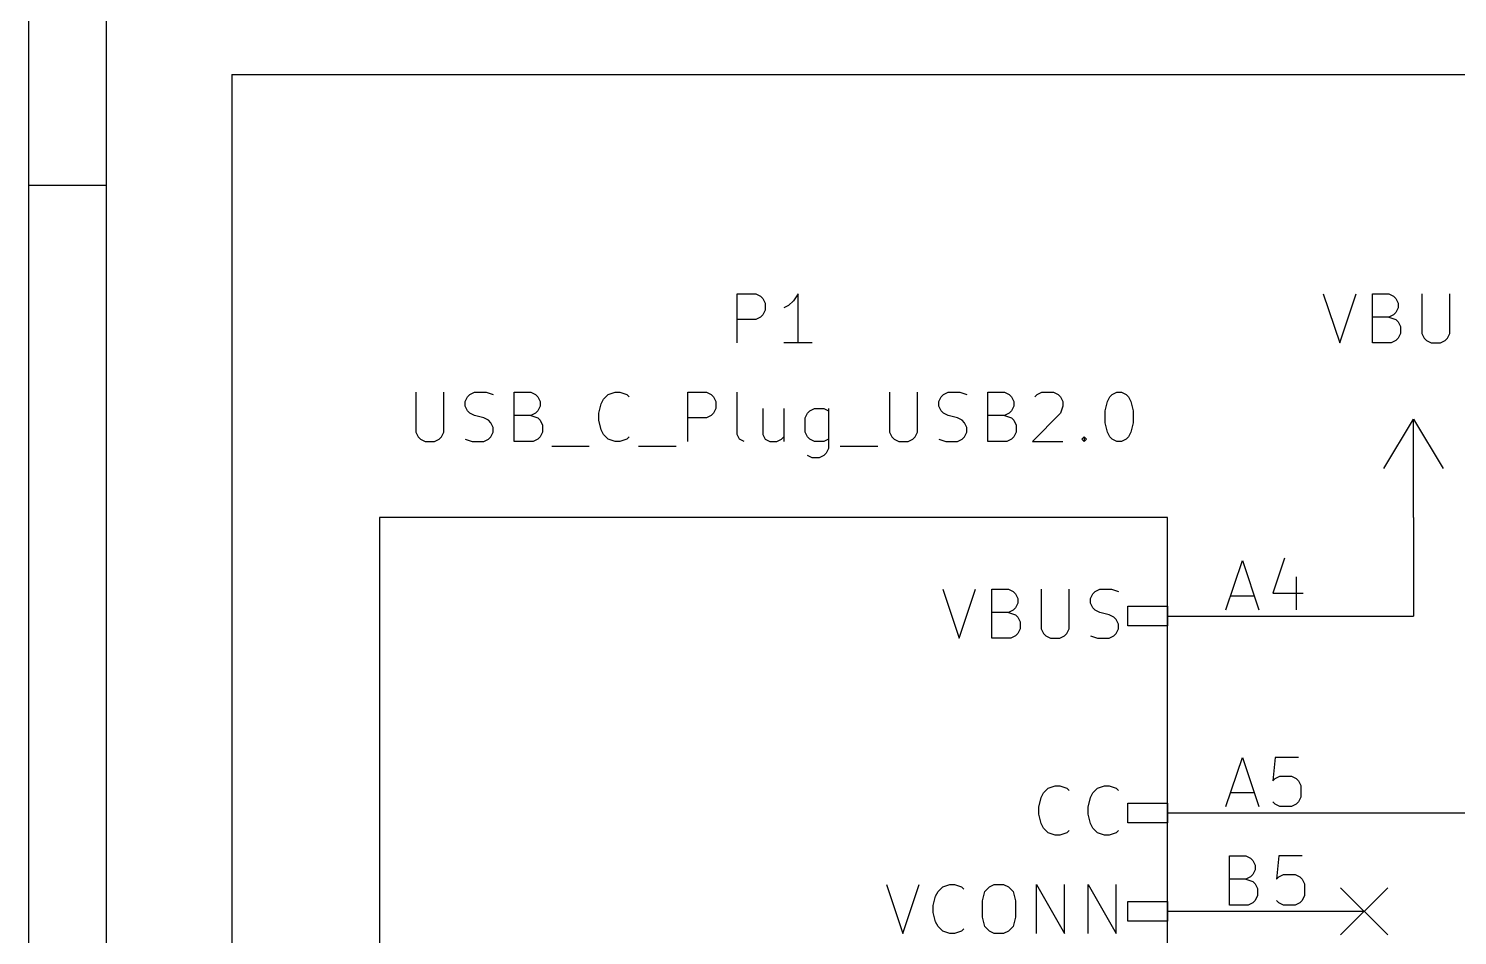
# Model space of a CAD drawing. Extents: x 0.4 to 11.3, y -7.9 to -0.4.
# Drawn here: x 0.394 to 1.845, y -3.125 to -2.203 of the extents above; entities that cross this region are included whole.
import ezdxf

# ---------------------------------------------------------------- set-up
doc = ezdxf.new("R2010")
doc.units = 0
doc.header["$MEASUREMENT"] = 0
for name, color, linetype in [('BLUE2', 5, 'CONTINUOUS'), ('CYAN2', 4, 'CONTINUOUS'), ('GREEN3', 91, 'CONTINUOUS'), ('LORANGE', 41, 'CONTINUOUS'), ('LYELLOW', 51, 'CONTINUOUS'), ('RED2', 1, 'CONTINUOUS'), ('RED3', 11, 'CONTINUOUS')]:
    doc.layers.add(name, color=color, linetype=linetype)

msp = doc.modelspace()

# ---------------------------------------------------------------- linework, layer by layer
at = {"layer": 'BLUE2', "linetype": 'CONTINUOUS'}
for p, q in [((1.726, -3.076), (1.774, -3.124)), ((1.774, -3.076), (1.726, -3.124))]:
    msp.add_line(p, q, dxfattribs=at)
at = {"layer": 'CYAN2', "linetype": 'CONTINUOUS'}
for p, q in [((1.11309, -2.52261), (1.11309, -2.47261)), ((1.11309, -2.47261), (1.13214, -2.47261)), ((1.11309, -2.52261), (1.11309, -2.47261)), ((1.11309, -2.47261), (1.13214, -2.47261)), ((1.13214, -2.47261), (1.1369, -2.475)), ((1.13214, -2.47261), (1.1369, -2.475)), ((1.1369, -2.475), (1.13928, -2.47737)), ((1.1369, -2.475), (1.13928, -2.47737)), ((1.13928, -2.47737), (1.14167, -2.48214)), ((1.13928, -2.47737), (1.14167, -2.48214)), ((1.17024, -2.47976), (1.16547, -2.48452)), ((1.17024, -2.47976), (1.16547, -2.48452)), ((1.175, -2.47261), (1.17024, -2.47976)), ((1.175, -2.47261), (1.17024, -2.47976)), ((1.175, -2.52261), (1.175, -2.47261)), ((1.175, -2.52261), (1.175, -2.47261)), ((1.70833, -2.47261), (1.725, -2.52261)), ((1.70833, -2.47261), (1.725, -2.52261)), ((1.725, -2.52261), (1.74167, -2.47261)), ((1.725, -2.52261), (1.74167, -2.47261)), ((1.75833, -2.52261), (1.75833, -2.47261)), ((1.75833, -2.47261), (1.775, -2.47261)), ((1.75833, -2.52261), (1.75833, -2.47261)), ((1.75833, -2.47261), (1.775, -2.47261)), ((1.775, -2.47261), (1.77976, -2.475)), ((1.775, -2.47261), (1.77976, -2.475)), ((1.77976, -2.475), (1.78214, -2.47737)), ((1.77976, -2.475), (1.78214, -2.47737)), ((1.78214, -2.47737), (1.78452, -2.48214)), ((1.78214, -2.47737), (1.78452, -2.48214)), ((1.80833, -2.47261), (1.80833, -2.51309)), ((1.80833, -2.47261), (1.80833, -2.51309)), ((1.8369, -2.51309), (1.8369, -2.47261)), ((1.8369, -2.51309), (1.8369, -2.47261)), ((1.13928, -2.49404), (1.1369, -2.49642)), ((1.13928, -2.49404), (1.1369, -2.49642)), ((1.14167, -2.48928), (1.13928, -2.49404)), ((1.14167, -2.48928), (1.13928, -2.49404)), ((1.14167, -2.48214), (1.14167, -2.48928)), ((1.14167, -2.48214), (1.14167, -2.48928)), ((1.16547, -2.48452), (1.16071, -2.4869)), ((1.16547, -2.48452), (1.16071, -2.4869)), ((1.77976, -2.49404), (1.775, -2.49642)), ((1.77976, -2.49404), (1.775, -2.49642)), ((1.78214, -2.49166), (1.77976, -2.49404)), ((1.78214, -2.49166), (1.77976, -2.49404)), ((1.78452, -2.4869), (1.78214, -2.49166)), ((1.78452, -2.4869), (1.78214, -2.49166)), ((1.78452, -2.48214), (1.78452, -2.4869)), ((1.78452, -2.48214), (1.78452, -2.4869)), ((1.13214, -2.4988), (1.11309, -2.4988)), ((1.13214, -2.4988), (1.11309, -2.4988)), ((1.1369, -2.49642), (1.13214, -2.4988)), ((1.1369, -2.49642), (1.13214, -2.4988)), ((1.775, -2.49642), (1.75833, -2.49642)), ((1.775, -2.49642), (1.75833, -2.49642)), ((1.775, -2.49642), (1.78214, -2.4988)), ((1.775, -2.49642), (1.78214, -2.4988)), ((1.78214, -2.4988), (1.78452, -2.50119)), ((1.78214, -2.4988), (1.78452, -2.50119)), ((1.78452, -2.50119), (1.7869, -2.50594)), ((1.78452, -2.50119), (1.7869, -2.50594)), ((1.7869, -2.50594), (1.7869, -2.51309)), ((1.7869, -2.50594), (1.7869, -2.51309)), ((1.18928, -2.52261), (1.16071, -2.52261)), ((1.18928, -2.52261), (1.16071, -2.52261)), ((1.77738, -2.52261), (1.75833, -2.52261)), ((1.77738, -2.52261), (1.75833, -2.52261)), ((1.78214, -2.52023), (1.77738, -2.52261)), ((1.78214, -2.52023), (1.77738, -2.52261)), ((1.78452, -2.51785), (1.78214, -2.52023)), ((1.78452, -2.51785), (1.78214, -2.52023)), ((1.7869, -2.51309), (1.78452, -2.51785)), ((1.7869, -2.51309), (1.78452, -2.51785)), ((1.80833, -2.51309), (1.81071, -2.51785)), ((1.80833, -2.51309), (1.81071, -2.51785)), ((1.81071, -2.51785), (1.81309, -2.52023)), ((1.81071, -2.51785), (1.81309, -2.52023)), ((1.81309, -2.52023), (1.81785, -2.52261)), ((1.81309, -2.52023), (1.81785, -2.52261)), ((1.81785, -2.52261), (1.82738, -2.52261)), ((1.81785, -2.52261), (1.82738, -2.52261)), ((1.82738, -2.52261), (1.83214, -2.52023)), ((1.82738, -2.52261), (1.83214, -2.52023)), ((1.83214, -2.52023), (1.83452, -2.51785)), ((1.83214, -2.52023), (1.83452, -2.51785)), ((1.83452, -2.51785), (1.8369, -2.51309)), ((1.83452, -2.51785), (1.8369, -2.51309)), ((0.786902, -2.57261), (0.786902, -2.61309)), ((0.786902, -2.57261), (0.786902, -2.61309)), ((0.815472, -2.61309), (0.815472, -2.57261)), ((0.815472, -2.61309), (0.815472, -2.57261)), ((0.836902, -2.58214), (0.839283, -2.57737)), ((0.836902, -2.58214), (0.839283, -2.57737)), ((0.836902, -2.5869), (0.836902, -2.58214)), ((0.836902, -2.5869), (0.836902, -2.58214)), ((0.839283, -2.57737), (0.841665, -2.575)), ((0.839283, -2.57737), (0.841665, -2.575)), ((0.841665, -2.575), (0.846425, -2.57261)), ((0.841665, -2.575), (0.846425, -2.57261)), ((0.846425, -2.57261), (0.858331, -2.57261)), ((0.846425, -2.57261), (0.858331, -2.57261)), ((0.858331, -2.57261), (0.865472, -2.575)), ((0.858331, -2.57261), (0.865472, -2.575)), ((0.886902, -2.62261), (0.886902, -2.57261)), ((0.886902, -2.57261), (0.903571, -2.57261)), ((0.886902, -2.62261), (0.886902, -2.57261)), ((0.886902, -2.57261), (0.903571, -2.57261)), ((0.903571, -2.57261), (0.908331, -2.575)), ((0.903571, -2.57261), (0.908331, -2.575)), ((0.908331, -2.575), (0.910713, -2.57737)), ((0.908331, -2.575), (0.910713, -2.57737)), ((0.910713, -2.57737), (0.913094, -2.58214)), ((0.910713, -2.57737), (0.913094, -2.58214)), ((0.913094, -2.58214), (0.913094, -2.5869)), ((0.913094, -2.58214), (0.913094, -2.5869)), ((0.975, -2.58452), (0.977378, -2.57976)), ((0.975, -2.58452), (0.977378, -2.57976)), ((0.977378, -2.57976), (0.982142, -2.575)), ((0.977378, -2.57976), (0.982142, -2.575)), ((0.982142, -2.575), (0.989283, -2.57261)), ((0.982142, -2.575), (0.989283, -2.57261)), ((0.989283, -2.57261), (0.994047, -2.57261)), ((0.989283, -2.57261), (0.994047, -2.57261)), ((0.994047, -2.57261), (1.00119, -2.575)), ((0.994047, -2.57261), (1.00119, -2.575)), ((1.00119, -2.575), (1.00357, -2.57737)), ((1.00119, -2.575), (1.00357, -2.57737)), ((1.06309, -2.62261), (1.06309, -2.57261)), ((1.06309, -2.57261), (1.08214, -2.57261)), ((1.06309, -2.62261), (1.06309, -2.57261)), ((1.06309, -2.57261), (1.08214, -2.57261)), ((1.08214, -2.57261), (1.0869, -2.575)), ((1.08214, -2.57261), (1.0869, -2.575)), ((1.0869, -2.575), (1.08928, -2.57737)), ((1.0869, -2.575), (1.08928, -2.57737)), ((1.08928, -2.57737), (1.09167, -2.58214)), ((1.08928, -2.57737), (1.09167, -2.58214)), ((1.09167, -2.58214), (1.09167, -2.58928)), ((1.09167, -2.58214), (1.09167, -2.58928)), ((1.11309, -2.61547), (1.11309, -2.57261)), ((1.11309, -2.61547), (1.11309, -2.57261)), ((1.26785, -2.57261), (1.26785, -2.61309)), ((1.26785, -2.57261), (1.26785, -2.61309)), ((1.29643, -2.61309), (1.29643, -2.57261)), ((1.29643, -2.61309), (1.29643, -2.57261)), ((1.31785, -2.58214), (1.32024, -2.57737)), ((1.31785, -2.58214), (1.32024, -2.57737)), ((1.31785, -2.5869), (1.31785, -2.58214)), ((1.31785, -2.5869), (1.31785, -2.58214)), ((1.32024, -2.57737), (1.32262, -2.575)), ((1.32024, -2.57737), (1.32262, -2.575)), ((1.32262, -2.575), (1.32738, -2.57261)), ((1.32262, -2.575), (1.32738, -2.57261)), ((1.32738, -2.57261), (1.33928, -2.57261)), ((1.32738, -2.57261), (1.33928, -2.57261)), ((1.33928, -2.57261), (1.34643, -2.575)), ((1.33928, -2.57261), (1.34643, -2.575)), ((1.36785, -2.62261), (1.36785, -2.57261)), ((1.36785, -2.57261), (1.38452, -2.57261)), ((1.36785, -2.62261), (1.36785, -2.57261)), ((1.36785, -2.57261), (1.38452, -2.57261)), ((1.38452, -2.57261), (1.38928, -2.575)), ((1.38452, -2.57261), (1.38928, -2.575)), ((1.38928, -2.575), (1.39167, -2.57737)), ((1.38928, -2.575), (1.39167, -2.57737)), ((1.39167, -2.57737), (1.39405, -2.58214)), ((1.39167, -2.57737), (1.39405, -2.58214)), ((1.39405, -2.58214), (1.39405, -2.5869)), ((1.39405, -2.58214), (1.39405, -2.5869)), ((1.41547, -2.57737), (1.41785, -2.575)), ((1.41547, -2.57737), (1.41785, -2.575)), ((1.41785, -2.575), (1.42262, -2.57261)), ((1.41785, -2.575), (1.42262, -2.57261)), ((1.42262, -2.57261), (1.43452, -2.57261)), ((1.42262, -2.57261), (1.43452, -2.57261)), ((1.43452, -2.57261), (1.43928, -2.575)), ((1.43452, -2.57261), (1.43928, -2.575)), ((1.43928, -2.575), (1.44167, -2.57737)), ((1.43928, -2.575), (1.44167, -2.57737)), ((1.44167, -2.57737), (1.44405, -2.58214)), ((1.44167, -2.57737), (1.44405, -2.58214)), ((1.44405, -2.58214), (1.44405, -2.5869)), ((1.44405, -2.58214), (1.44405, -2.5869)), ((1.4869, -2.59166), (1.48928, -2.58214)), ((1.4869, -2.59166), (1.48928, -2.58214)), ((1.48928, -2.58214), (1.49167, -2.57737)), ((1.48928, -2.58214), (1.49167, -2.57737)), ((1.49167, -2.57737), (1.49405, -2.575)), ((1.49167, -2.57737), (1.49405, -2.575)), ((1.49405, -2.575), (1.49881, -2.57261)), ((1.49405, -2.575), (1.49881, -2.57261)), ((1.49881, -2.57261), (1.50357, -2.57261)), ((1.49881, -2.57261), (1.50357, -2.57261)), ((1.50357, -2.57261), (1.50833, -2.575)), ((1.50357, -2.57261), (1.50833, -2.575)), ((1.50833, -2.575), (1.51071, -2.57737)), ((1.50833, -2.575), (1.51071, -2.57737)), ((1.51071, -2.57737), (1.51309, -2.58214)), ((1.51071, -2.57737), (1.51309, -2.58214)), ((1.51309, -2.58214), (1.51547, -2.59166)), ((1.51309, -2.58214), (1.51547, -2.59166)), ((0.839283, -2.59166), (0.836902, -2.5869)), ((0.839283, -2.59166), (0.836902, -2.5869)), ((0.841665, -2.59404), (0.839283, -2.59166)), ((0.841665, -2.59404), (0.839283, -2.59166)), ((0.846425, -2.59642), (0.841665, -2.59404)), ((0.846425, -2.59642), (0.841665, -2.59404)), ((0.855949, -2.5988), (0.846425, -2.59642)), ((0.855949, -2.5988), (0.846425, -2.59642)), ((0.903571, -2.59642), (0.886902, -2.59642)), ((0.903571, -2.59642), (0.886902, -2.59642)), ((0.908331, -2.59404), (0.903571, -2.59642)), ((0.908331, -2.59404), (0.903571, -2.59642)), ((0.903571, -2.59642), (0.910713, -2.5988)), ((0.903571, -2.59642), (0.910713, -2.5988)), ((0.910713, -2.59166), (0.908331, -2.59404)), ((0.910713, -2.59166), (0.908331, -2.59404)), ((0.913094, -2.5869), (0.910713, -2.59166)), ((0.913094, -2.5869), (0.910713, -2.59166)), ((0.972618, -2.59404), (0.975, -2.58452)), ((0.972618, -2.59404), (0.975, -2.58452)), ((0.972618, -2.60119), (0.972618, -2.59404)), ((0.972618, -2.60119), (0.972618, -2.59404)), ((1.0869, -2.59642), (1.08214, -2.5988)), ((1.0869, -2.59642), (1.08214, -2.5988)), ((1.08928, -2.59404), (1.0869, -2.59642)), ((1.08928, -2.59404), (1.0869, -2.59642)), ((1.09167, -2.58928), (1.08928, -2.59404)), ((1.09167, -2.58928), (1.08928, -2.59404)), ((1.13928, -2.58928), (1.13928, -2.61547)), ((1.13928, -2.58928), (1.13928, -2.61547)), ((1.16071, -2.58928), (1.16071, -2.62261)), ((1.16071, -2.58928), (1.16071, -2.62261)), ((1.18214, -2.5988), (1.18452, -2.59404)), ((1.18214, -2.5988), (1.18452, -2.59404)), ((1.18452, -2.59404), (1.1869, -2.59166)), ((1.18452, -2.59404), (1.1869, -2.59166)), ((1.1869, -2.59166), (1.19167, -2.58928)), ((1.1869, -2.59166), (1.19167, -2.58928)), ((1.19167, -2.58928), (1.20119, -2.58928)), ((1.19167, -2.58928), (1.20119, -2.58928)), ((1.20119, -2.58928), (1.20595, -2.59166)), ((1.20119, -2.58928), (1.20595, -2.59166)), ((1.20595, -2.58928), (1.20595, -2.62976)), ((1.20595, -2.58928), (1.20595, -2.62976)), ((1.32024, -2.59166), (1.31785, -2.5869)), ((1.32024, -2.59166), (1.31785, -2.5869)), ((1.32262, -2.59404), (1.32024, -2.59166)), ((1.32262, -2.59404), (1.32024, -2.59166)), ((1.32738, -2.59642), (1.32262, -2.59404)), ((1.32738, -2.59642), (1.32262, -2.59404)), ((1.3369, -2.5988), (1.32738, -2.59642)), ((1.3369, -2.5988), (1.32738, -2.59642)), ((1.38452, -2.59642), (1.36785, -2.59642)), ((1.38452, -2.59642), (1.36785, -2.59642)), ((1.38928, -2.59404), (1.38452, -2.59642)), ((1.38928, -2.59404), (1.38452, -2.59642)), ((1.38452, -2.59642), (1.39167, -2.5988)), ((1.38452, -2.59642), (1.39167, -2.5988)), ((1.39167, -2.59166), (1.38928, -2.59404)), ((1.39167, -2.59166), (1.38928, -2.59404)), ((1.39405, -2.5869), (1.39167, -2.59166)), ((1.39405, -2.5869), (1.39167, -2.59166)), ((1.44167, -2.59404), (1.41309, -2.62261)), ((1.44167, -2.59404), (1.41309, -2.62261)), ((1.44405, -2.5869), (1.44167, -2.59404)), ((1.44405, -2.5869), (1.44167, -2.59404)), ((1.4869, -2.60357), (1.4869, -2.59166)), ((1.4869, -2.60357), (1.4869, -2.59166)), ((1.51547, -2.59166), (1.51547, -2.60357)), ((1.51547, -2.59166), (1.51547, -2.60357)), ((0.860713, -2.60119), (0.855949, -2.5988)), ((0.860713, -2.60119), (0.855949, -2.5988)), ((0.863094, -2.60357), (0.860713, -2.60119)), ((0.863094, -2.60357), (0.860713, -2.60119)), ((0.865472, -2.60833), (0.863094, -2.60357)), ((0.865472, -2.60833), (0.863094, -2.60357)), ((0.865472, -2.61309), (0.865472, -2.60833)), ((0.865472, -2.61309), (0.865472, -2.60833)), ((0.910713, -2.5988), (0.913094, -2.60119)), ((0.910713, -2.5988), (0.913094, -2.60119)), ((0.913094, -2.60119), (0.915472, -2.60594)), ((0.913094, -2.60119), (0.915472, -2.60594)), ((0.915472, -2.60594), (0.915472, -2.61309)), ((0.915472, -2.60594), (0.915472, -2.61309)), ((0.975, -2.61071), (0.972618, -2.60119)), ((0.975, -2.61071), (0.972618, -2.60119)), ((0.977378, -2.61547), (0.975, -2.61071)), ((0.977378, -2.61547), (0.975, -2.61071)), ((1.08214, -2.5988), (1.06309, -2.5988)), ((1.08214, -2.5988), (1.06309, -2.5988)), ((1.18214, -2.61309), (1.18214, -2.5988)), ((1.18214, -2.61309), (1.18214, -2.5988)), ((1.34167, -2.60119), (1.3369, -2.5988)), ((1.34167, -2.60119), (1.3369, -2.5988)), ((1.34405, -2.60357), (1.34167, -2.60119)), ((1.34405, -2.60357), (1.34167, -2.60119)), ((1.34643, -2.60833), (1.34405, -2.60357)), ((1.34643, -2.60833), (1.34405, -2.60357)), ((1.34643, -2.61309), (1.34643, -2.60833)), ((1.34643, -2.61309), (1.34643, -2.60833)), ((1.39167, -2.5988), (1.39405, -2.60119)), ((1.39167, -2.5988), (1.39405, -2.60119)), ((1.39405, -2.60119), (1.39643, -2.60594)), ((1.39405, -2.60119), (1.39643, -2.60594)), ((1.39643, -2.60594), (1.39643, -2.61309)), ((1.39643, -2.60594), (1.39643, -2.61309)), ((1.48928, -2.61309), (1.4869, -2.60357)), ((1.48928, -2.61309), (1.4869, -2.60357)), ((1.51547, -2.60357), (1.51309, -2.61309)), ((1.51547, -2.60357), (1.51309, -2.61309)), ((0.786902, -2.61309), (0.789283, -2.61785)), ((0.786902, -2.61309), (0.789283, -2.61785)), ((0.789283, -2.61785), (0.791665, -2.62023)), ((0.789283, -2.61785), (0.791665, -2.62023)), ((0.791665, -2.62023), (0.796425, -2.62261)), ((0.791665, -2.62023), (0.796425, -2.62261)), ((0.796425, -2.62261), (0.805949, -2.62261)), ((0.796425, -2.62261), (0.805949, -2.62261)), ((0.805949, -2.62261), (0.810713, -2.62023)), ((0.805949, -2.62261), (0.810713, -2.62023)), ((0.810713, -2.62023), (0.813094, -2.61785)), ((0.810713, -2.62023), (0.813094, -2.61785)), ((0.813094, -2.61785), (0.815472, -2.61309)), ((0.813094, -2.61785), (0.815472, -2.61309)), ((0.836902, -2.62023), (0.844047, -2.62261)), ((0.836902, -2.62023), (0.844047, -2.62261)), ((0.844047, -2.62261), (0.855949, -2.62261)), ((0.844047, -2.62261), (0.855949, -2.62261)), ((0.855949, -2.62261), (0.860713, -2.62023)), ((0.855949, -2.62261), (0.860713, -2.62023)), ((0.860713, -2.62023), (0.863094, -2.61785)), ((0.860713, -2.62023), (0.863094, -2.61785)), ((0.863094, -2.61785), (0.865472, -2.61309)), ((0.863094, -2.61785), (0.865472, -2.61309)), ((0.905949, -2.62261), (0.886902, -2.62261)), ((0.905949, -2.62261), (0.886902, -2.62261)), ((0.910713, -2.62023), (0.905949, -2.62261)), ((0.910713, -2.62023), (0.905949, -2.62261)), ((0.913094, -2.61785), (0.910713, -2.62023)), ((0.913094, -2.61785), (0.910713, -2.62023)), ((0.915472, -2.61309), (0.913094, -2.61785)), ((0.915472, -2.61309), (0.913094, -2.61785)), ((0.982142, -2.62023), (0.977378, -2.61547)), ((0.982142, -2.62023), (0.977378, -2.61547)), ((0.989283, -2.62261), (0.982142, -2.62023)), ((0.989283, -2.62261), (0.982142, -2.62023)), ((0.994047, -2.62261), (0.989283, -2.62261)), ((0.994047, -2.62261), (0.989283, -2.62261)), ((1.00119, -2.62023), (0.994047, -2.62261)), ((1.00119, -2.62023), (0.994047, -2.62261)), ((1.00357, -2.61785), (1.00119, -2.62023)), ((1.00357, -2.61785), (1.00119, -2.62023)), ((1.11547, -2.62023), (1.11309, -2.61547)), ((1.11547, -2.62023), (1.11309, -2.61547)), ((1.12024, -2.62261), (1.11547, -2.62023)), ((1.12024, -2.62261), (1.11547, -2.62023)), ((1.13928, -2.61547), (1.14167, -2.62023)), ((1.13928, -2.61547), (1.14167, -2.62023)), ((1.14167, -2.62023), (1.14643, -2.62261)), ((1.14167, -2.62023), (1.14643, -2.62261)), ((1.14643, -2.62261), (1.15357, -2.62261)), ((1.14643, -2.62261), (1.15357, -2.62261)), ((1.15357, -2.62261), (1.15833, -2.62023)), ((1.15357, -2.62261), (1.15833, -2.62023)), ((1.15833, -2.62023), (1.16071, -2.61785)), ((1.15833, -2.62023), (1.16071, -2.61785)), ((1.18452, -2.61785), (1.18214, -2.61309)), ((1.18452, -2.61785), (1.18214, -2.61309)), ((1.1869, -2.62023), (1.18452, -2.61785)), ((1.1869, -2.62023), (1.18452, -2.61785)), ((1.19167, -2.62261), (1.1869, -2.62023)), ((1.19167, -2.62261), (1.1869, -2.62023)), ((1.20119, -2.62261), (1.19167, -2.62261)), ((1.20119, -2.62261), (1.19167, -2.62261)), ((1.20595, -2.62023), (1.20119, -2.62261)), ((1.20595, -2.62023), (1.20119, -2.62261)), ((1.26785, -2.61309), (1.27024, -2.61785)), ((1.26785, -2.61309), (1.27024, -2.61785)), ((1.27024, -2.61785), (1.27262, -2.62023)), ((1.27024, -2.61785), (1.27262, -2.62023)), ((1.27262, -2.62023), (1.27738, -2.62261)), ((1.27262, -2.62023), (1.27738, -2.62261)), ((1.27738, -2.62261), (1.2869, -2.62261)), ((1.27738, -2.62261), (1.2869, -2.62261)), ((1.2869, -2.62261), (1.29167, -2.62023)), ((1.2869, -2.62261), (1.29167, -2.62023)), ((1.29167, -2.62023), (1.29405, -2.61785)), ((1.29167, -2.62023), (1.29405, -2.61785)), ((1.29405, -2.61785), (1.29643, -2.61309)), ((1.29405, -2.61785), (1.29643, -2.61309)), ((1.31785, -2.62023), (1.325, -2.62261)), ((1.31785, -2.62023), (1.325, -2.62261)), ((1.325, -2.62261), (1.3369, -2.62261)), ((1.325, -2.62261), (1.3369, -2.62261)), ((1.3369, -2.62261), (1.34167, -2.62023)), ((1.3369, -2.62261), (1.34167, -2.62023)), ((1.34167, -2.62023), (1.34405, -2.61785)), ((1.34167, -2.62023), (1.34405, -2.61785)), ((1.34405, -2.61785), (1.34643, -2.61309)), ((1.34405, -2.61785), (1.34643, -2.61309)), ((1.3869, -2.62261), (1.36785, -2.62261)), ((1.3869, -2.62261), (1.36785, -2.62261)), ((1.39167, -2.62023), (1.3869, -2.62261)), ((1.39167, -2.62023), (1.3869, -2.62261)), ((1.39405, -2.61785), (1.39167, -2.62023)), ((1.39405, -2.61785), (1.39167, -2.62023)), ((1.39643, -2.61309), (1.39405, -2.61785)), ((1.39643, -2.61309), (1.39405, -2.61785)), ((1.41309, -2.62261), (1.44405, -2.62261)), ((1.41309, -2.62261), (1.44405, -2.62261)), ((1.46309, -2.62023), (1.46547, -2.61785)), ((1.46309, -2.62023), (1.46547, -2.61785)), ((1.46547, -2.62261), (1.46309, -2.62023)), ((1.46547, -2.62261), (1.46309, -2.62023)), ((1.46547, -2.61785), (1.46785, -2.62023)), ((1.46547, -2.61785), (1.46547, -2.62261)), ((1.46547, -2.61785), (1.46785, -2.62023)), ((1.46547, -2.61785), (1.46547, -2.62261)), ((1.46785, -2.62023), (1.46547, -2.62261)), ((1.46785, -2.62023), (1.46547, -2.62261)), ((1.49167, -2.61785), (1.48928, -2.61309)), ((1.49167, -2.61785), (1.48928, -2.61309)), ((1.49405, -2.62023), (1.49167, -2.61785)), ((1.49405, -2.62023), (1.49167, -2.61785)), ((1.49881, -2.62261), (1.49405, -2.62023)), ((1.49881, -2.62261), (1.49405, -2.62023)), ((1.50357, -2.62261), (1.49881, -2.62261)), ((1.50357, -2.62261), (1.49881, -2.62261)), ((1.50833, -2.62023), (1.50357, -2.62261)), ((1.50833, -2.62023), (1.50357, -2.62261)), ((1.51071, -2.61785), (1.50833, -2.62023)), ((1.51071, -2.61785), (1.50833, -2.62023)), ((1.51309, -2.61309), (1.51071, -2.61785)), ((1.51309, -2.61309), (1.51071, -2.61785)), ((0.925, -2.62737), (0.963094, -2.62737)), ((0.925, -2.62737), (0.963094, -2.62737)), ((1.01309, -2.62737), (1.05119, -2.62737)), ((1.01309, -2.62737), (1.05119, -2.62737)), ((1.18928, -2.63928), (1.18452, -2.6369)), ((1.18928, -2.63928), (1.18452, -2.6369)), ((1.19643, -2.63928), (1.18928, -2.63928)), ((1.19643, -2.63928), (1.18928, -2.63928)), ((1.20119, -2.6369), (1.19643, -2.63928)), ((1.20119, -2.6369), (1.19643, -2.63928)), ((1.20357, -2.63452), (1.20119, -2.6369)), ((1.20357, -2.63452), (1.20119, -2.6369)), ((1.20595, -2.62976), (1.20357, -2.63452)), ((1.20595, -2.62976), (1.20357, -2.63452)), ((1.21785, -2.62737), (1.25595, -2.62737)), ((1.21785, -2.62737), (1.25595, -2.62737)), ((1.3219, -2.77262), (1.33857, -2.82262)), ((1.3219, -2.77262), (1.33857, -2.82262)), ((1.33857, -2.82262), (1.35524, -2.77262)), ((1.33857, -2.82262), (1.35524, -2.77262)), ((1.3719, -2.82262), (1.3719, -2.77262)), ((1.3719, -2.77262), (1.38857, -2.77262)), ((1.3719, -2.82262), (1.3719, -2.77262)), ((1.3719, -2.77262), (1.38857, -2.77262)), ((1.38857, -2.77262), (1.39333, -2.775)), ((1.38857, -2.77262), (1.39333, -2.775)), ((1.39333, -2.775), (1.39571, -2.77738)), ((1.39333, -2.775), (1.39571, -2.77738)), ((1.39571, -2.77738), (1.39809, -2.78214)), ((1.39571, -2.77738), (1.39809, -2.78214)), ((1.39809, -2.78214), (1.39809, -2.7869)), ((1.39809, -2.78214), (1.39809, -2.7869)), ((1.4219, -2.77262), (1.4219, -2.81309)), ((1.4219, -2.77262), (1.4219, -2.81309)), ((1.45047, -2.81309), (1.45047, -2.77262)), ((1.45047, -2.81309), (1.45047, -2.77262)), ((1.4719, -2.78214), (1.47428, -2.77738)), ((1.4719, -2.78214), (1.47428, -2.77738)), ((1.4719, -2.7869), (1.4719, -2.78214)), ((1.4719, -2.7869), (1.4719, -2.78214)), ((1.47428, -2.77738), (1.47667, -2.775)), ((1.47428, -2.77738), (1.47667, -2.775)), ((1.47667, -2.775), (1.48143, -2.77262)), ((1.47667, -2.775), (1.48143, -2.77262)), ((1.48143, -2.77262), (1.49333, -2.77262)), ((1.48143, -2.77262), (1.49333, -2.77262)), ((1.49333, -2.77262), (1.50047, -2.775)), ((1.49333, -2.77262), (1.50047, -2.775)), ((1.38857, -2.79643), (1.3719, -2.79643)), ((1.38857, -2.79643), (1.3719, -2.79643)), ((1.39333, -2.79405), (1.38857, -2.79643)), ((1.39333, -2.79405), (1.38857, -2.79643)), ((1.38857, -2.79643), (1.39571, -2.79881)), ((1.38857, -2.79643), (1.39571, -2.79881)), ((1.39571, -2.79167), (1.39333, -2.79405)), ((1.39571, -2.79167), (1.39333, -2.79405)), ((1.39809, -2.7869), (1.39571, -2.79167)), ((1.39809, -2.7869), (1.39571, -2.79167)), ((1.39571, -2.79881), (1.39809, -2.80119)), ((1.39571, -2.79881), (1.39809, -2.80119)), ((1.47428, -2.79167), (1.4719, -2.7869)), ((1.47428, -2.79167), (1.4719, -2.7869)), ((1.47667, -2.79405), (1.47428, -2.79167)), ((1.47667, -2.79405), (1.47428, -2.79167)), ((1.48143, -2.79643), (1.47667, -2.79405)), ((1.48143, -2.79643), (1.47667, -2.79405)), ((1.49095, -2.79881), (1.48143, -2.79643)), ((1.49095, -2.79881), (1.48143, -2.79643)), ((1.49571, -2.80119), (1.49095, -2.79881)), ((1.49571, -2.80119), (1.49095, -2.79881)), ((1.39809, -2.80119), (1.40047, -2.80595)), ((1.39809, -2.80119), (1.40047, -2.80595)), ((1.40047, -2.81309), (1.39809, -2.81785)), ((1.40047, -2.81309), (1.39809, -2.81785)), ((1.40047, -2.80595), (1.40047, -2.81309)), ((1.40047, -2.80595), (1.40047, -2.81309)), ((1.4219, -2.81309), (1.42428, -2.81785)), ((1.4219, -2.81309), (1.42428, -2.81785)), ((1.44809, -2.81785), (1.45047, -2.81309)), ((1.44809, -2.81785), (1.45047, -2.81309)), ((1.49809, -2.80357), (1.49571, -2.80119)), ((1.49809, -2.80357), (1.49571, -2.80119)), ((1.50047, -2.80833), (1.49809, -2.80357)), ((1.50047, -2.80833), (1.49809, -2.80357)), ((1.49809, -2.81785), (1.50047, -2.81309)), ((1.49809, -2.81785), (1.50047, -2.81309)), ((1.50047, -2.81309), (1.50047, -2.80833)), ((1.50047, -2.81309), (1.50047, -2.80833)), ((1.39095, -2.82262), (1.3719, -2.82262)), ((1.39095, -2.82262), (1.3719, -2.82262)), ((1.39571, -2.82024), (1.39095, -2.82262)), ((1.39571, -2.82024), (1.39095, -2.82262)), ((1.39809, -2.81785), (1.39571, -2.82024)), ((1.39809, -2.81785), (1.39571, -2.82024)), ((1.42428, -2.81785), (1.42667, -2.82024)), ((1.42428, -2.81785), (1.42667, -2.82024)), ((1.42667, -2.82024), (1.43143, -2.82262)), ((1.42667, -2.82024), (1.43143, -2.82262)), ((1.43143, -2.82262), (1.44095, -2.82262)), ((1.43143, -2.82262), (1.44095, -2.82262)), ((1.44095, -2.82262), (1.44571, -2.82024)), ((1.44095, -2.82262), (1.44571, -2.82024)), ((1.44571, -2.82024), (1.44809, -2.81785)), ((1.44571, -2.82024), (1.44809, -2.81785)), ((1.4719, -2.82024), (1.47905, -2.82262)), ((1.4719, -2.82024), (1.47905, -2.82262)), ((1.47905, -2.82262), (1.49095, -2.82262)), ((1.47905, -2.82262), (1.49095, -2.82262)), ((1.49095, -2.82262), (1.49571, -2.82024)), ((1.49095, -2.82262), (1.49571, -2.82024)), ((1.49571, -2.82024), (1.49809, -2.81785)), ((1.49571, -2.82024), (1.49809, -2.81785)), ((1.42905, -2.975), (1.43619, -2.97262)), ((1.42905, -2.975), (1.43619, -2.97262)), ((1.43619, -2.97262), (1.44095, -2.97262)), ((1.43619, -2.97262), (1.44095, -2.97262)), ((1.44095, -2.97262), (1.44809, -2.975)), ((1.44095, -2.97262), (1.44809, -2.975)), ((1.47905, -2.975), (1.48619, -2.97262)), ((1.47905, -2.975), (1.48619, -2.97262)), ((1.48619, -2.97262), (1.49095, -2.97262)), ((1.48619, -2.97262), (1.49095, -2.97262)), ((1.49095, -2.97262), (1.49809, -2.975)), ((1.49095, -2.97262), (1.49809, -2.975)), ((1.41952, -2.99405), (1.4219, -2.98452)), ((1.41952, -2.99405), (1.4219, -2.98452)), ((1.4219, -2.98452), (1.42428, -2.97976)), ((1.4219, -2.98452), (1.42428, -2.97976)), ((1.42428, -2.97976), (1.42905, -2.975)), ((1.42428, -2.97976), (1.42905, -2.975)), ((1.44809, -2.975), (1.45047, -2.97738)), ((1.44809, -2.975), (1.45047, -2.97738)), ((1.46952, -2.99405), (1.4719, -2.98452)), ((1.46952, -2.99405), (1.4719, -2.98452)), ((1.4719, -2.98452), (1.47428, -2.97976)), ((1.4719, -2.98452), (1.47428, -2.97976)), ((1.47428, -2.97976), (1.47905, -2.975)), ((1.47428, -2.97976), (1.47905, -2.975)), ((1.49809, -2.975), (1.50047, -2.97738)), ((1.49809, -2.975), (1.50047, -2.97738)), ((1.41952, -3.00119), (1.41952, -2.99405)), ((1.41952, -3.00119), (1.41952, -2.99405)), ((1.4219, -3.01071), (1.41952, -3.00119)), ((1.4219, -3.01071), (1.41952, -3.00119)), ((1.46952, -3.00119), (1.46952, -2.99405)), ((1.46952, -3.00119), (1.46952, -2.99405)), ((1.4719, -3.01071), (1.46952, -3.00119)), ((1.4719, -3.01071), (1.46952, -3.00119)), ((1.42428, -3.01547), (1.4219, -3.01071)), ((1.42428, -3.01547), (1.4219, -3.01071)), ((1.42905, -3.02024), (1.42428, -3.01547)), ((1.42905, -3.02024), (1.42428, -3.01547)), ((1.47428, -3.01547), (1.4719, -3.01071)), ((1.47428, -3.01547), (1.4719, -3.01071)), ((1.47905, -3.02024), (1.47428, -3.01547)), ((1.47905, -3.02024), (1.47428, -3.01547)), ((1.43619, -3.02262), (1.42905, -3.02024)), ((1.43619, -3.02262), (1.42905, -3.02024)), ((1.44095, -3.02262), (1.43619, -3.02262)), ((1.44095, -3.02262), (1.43619, -3.02262)), ((1.44809, -3.02024), (1.44095, -3.02262)), ((1.44809, -3.02024), (1.44095, -3.02262)), ((1.45047, -3.01785), (1.44809, -3.02024)), ((1.45047, -3.01785), (1.44809, -3.02024)), ((1.48619, -3.02262), (1.47905, -3.02024)), ((1.48619, -3.02262), (1.47905, -3.02024)), ((1.49095, -3.02262), (1.48619, -3.02262)), ((1.49095, -3.02262), (1.48619, -3.02262)), ((1.49809, -3.02024), (1.49095, -3.02262)), ((1.49809, -3.02024), (1.49095, -3.02262)), ((1.50047, -3.01785), (1.49809, -3.02024)), ((1.50047, -3.01785), (1.49809, -3.02024)), ((1.26476, -3.07262), (1.28143, -3.12262)), ((1.26476, -3.07262), (1.28143, -3.12262)), ((1.28143, -3.12262), (1.29809, -3.07262)), ((1.28143, -3.12262), (1.29809, -3.07262)), ((1.31714, -3.07976), (1.3219, -3.075)), ((1.31714, -3.07976), (1.3219, -3.075)), ((1.3219, -3.075), (1.32905, -3.07262)), ((1.3219, -3.075), (1.32905, -3.07262)), ((1.32905, -3.07262), (1.33381, -3.07262)), ((1.32905, -3.07262), (1.33381, -3.07262)), ((1.33381, -3.07262), (1.34095, -3.075)), ((1.33381, -3.07262), (1.34095, -3.075)), ((1.34095, -3.075), (1.34333, -3.07738)), ((1.34095, -3.075), (1.34333, -3.07738)), ((1.36476, -3.07976), (1.36952, -3.075)), ((1.36476, -3.07976), (1.36952, -3.075)), ((1.36952, -3.075), (1.37428, -3.07262)), ((1.36952, -3.075), (1.37428, -3.07262)), ((1.37428, -3.07262), (1.38381, -3.07262)), ((1.37428, -3.07262), (1.38381, -3.07262)), ((1.38381, -3.07262), (1.38857, -3.075)), ((1.38381, -3.07262), (1.38857, -3.075)), ((1.38857, -3.075), (1.39333, -3.07976)), ((1.38857, -3.075), (1.39333, -3.07976)), ((1.41714, -3.12262), (1.41714, -3.07262)), ((1.41714, -3.07262), (1.44571, -3.12262)), ((1.41714, -3.12262), (1.41714, -3.07262)), ((1.41714, -3.07262), (1.44571, -3.12262)), ((1.44571, -3.12262), (1.44571, -3.07262)), ((1.44571, -3.12262), (1.44571, -3.07262)), ((1.46952, -3.12262), (1.46952, -3.07262)), ((1.46952, -3.07262), (1.49809, -3.12262)), ((1.46952, -3.12262), (1.46952, -3.07262)), ((1.46952, -3.07262), (1.49809, -3.12262)), ((1.49809, -3.12262), (1.49809, -3.07262)), ((1.49809, -3.12262), (1.49809, -3.07262)), ((1.31238, -3.09405), (1.31476, -3.08452)), ((1.31238, -3.09405), (1.31476, -3.08452)), ((1.31476, -3.08452), (1.31714, -3.07976)), ((1.31476, -3.08452), (1.31714, -3.07976)), ((1.36238, -3.08928), (1.36476, -3.07976)), ((1.36238, -3.08928), (1.36476, -3.07976)), ((1.36238, -3.10595), (1.36238, -3.08928)), ((1.36238, -3.10595), (1.36238, -3.08928)), ((1.39333, -3.07976), (1.39571, -3.08928)), ((1.39333, -3.07976), (1.39571, -3.08928)), ((1.39571, -3.08928), (1.39571, -3.10595)), ((1.39571, -3.08928), (1.39571, -3.10595)), ((1.31238, -3.10119), (1.31238, -3.09405)), ((1.31238, -3.10119), (1.31238, -3.09405)), ((1.31476, -3.11071), (1.31238, -3.10119)), ((1.31476, -3.11071), (1.31238, -3.10119)), ((1.31714, -3.11547), (1.31476, -3.11071)), ((1.31714, -3.11547), (1.31476, -3.11071)), ((1.3219, -3.12024), (1.31714, -3.11547)), ((1.3219, -3.12024), (1.31714, -3.11547)), ((1.34333, -3.11785), (1.34095, -3.12024)), ((1.34333, -3.11785), (1.34095, -3.12024)), ((1.36476, -3.11547), (1.36238, -3.10595)), ((1.36476, -3.11547), (1.36238, -3.10595)), ((1.36952, -3.12024), (1.36476, -3.11547)), ((1.36952, -3.12024), (1.36476, -3.11547)), ((1.39333, -3.11547), (1.38857, -3.12024)), ((1.39333, -3.11547), (1.38857, -3.12024)), ((1.39571, -3.10595), (1.39333, -3.11547)), ((1.39571, -3.10595), (1.39333, -3.11547)), ((1.32905, -3.12262), (1.3219, -3.12024)), ((1.32905, -3.12262), (1.3219, -3.12024)), ((1.33381, -3.12262), (1.32905, -3.12262)), ((1.33381, -3.12262), (1.32905, -3.12262)), ((1.34095, -3.12024), (1.33381, -3.12262)), ((1.34095, -3.12024), (1.33381, -3.12262)), ((1.37428, -3.12262), (1.36952, -3.12024)), ((1.37428, -3.12262), (1.36952, -3.12024)), ((1.38381, -3.12262), (1.37428, -3.12262)), ((1.38381, -3.12262), (1.37428, -3.12262)), ((1.38857, -3.12024), (1.38381, -3.12262)), ((1.38857, -3.12024), (1.38381, -3.12262))]:
    msp.add_line(p, q, dxfattribs=at)
at = {"layer": 'GREEN3', "linetype": 'CONTINUOUS'}
for p, q in [((1.8, -2.7), (1.8, -2.8)), ((1.75, -2.8), (1.8, -2.8)), ((1.75, -3), (1.9, -3))]:
    msp.add_line(p, q, dxfattribs=at)
at = {"layer": 'LORANGE', "linetype": 'CONTINUOUS'}
for q in [(0.6, -5), (6.65, -2.25)]:
    msp.add_line((0.6, -2.25), q, dxfattribs=at)
at = {"layer": 'LYELLOW', "linetype": 'CONTINUOUS'}
for p, q in [((0.75, -2.7), (0.75, -4.1)), ((1.55, -2.7), (0.75, -2.7)), ((1.55, -4.1), (1.55, -2.7))]:
    msp.add_line(p, q, dxfattribs=at)
at = {"layer": 'RED2', "linetype": 'CONTINUOUS'}
for p, q in [((0.393701, -0.393701), (0.393701, -7.8743)), ((0.472441, -0.472441), (0.472441, -7.79556)), ((0.393701, -2.3622), (0.472441, -2.3622)), ((1.77, -2.65), (1.8, -2.6)), ((1.8, -2.7), (1.8, -2.6)), ((1.8, -2.6), (1.83, -2.65)), ((0.75, -2.7), (0.75, -4.1)), ((1.55, -2.7), (0.75, -2.7)), ((0.75, -2.7), (0.75, -4.1)), ((1.55, -2.7), (0.75, -2.7)), ((1.55, -4.1), (1.55, -2.7)), ((1.55, -4.1), (1.55, -2.7)), ((1.51, -2.81), (1.51, -2.79)), ((1.51, -2.79), (1.55, -2.79)), ((1.55, -2.79), (1.55, -2.81)), ((1.55, -2.8), (1.75, -2.8)), ((1.55, -2.8), (1.75, -2.8)), ((1.55, -2.81), (1.51, -2.81)), ((1.51, -3.01), (1.51, -2.99)), ((1.51, -2.99), (1.55, -2.99)), ((1.55, -2.99), (1.55, -3.01)), ((1.55, -3), (1.75, -3)), ((1.55, -3), (1.75, -3)), ((1.55, -3.01), (1.51, -3.01)), ((1.51, -3.11), (1.51, -3.09)), ((1.51, -3.09), (1.55, -3.09)), ((1.55, -3.09), (1.55, -3.11)), ((1.55, -3.1), (1.75, -3.1)), ((1.55, -3.1), (1.75, -3.1)), ((1.55, -3.11), (1.51, -3.11))]:
    msp.add_line(p, q, dxfattribs=at)
at = {"layer": 'RED3', "linetype": 'CONTINUOUS'}
for p, q in [((1.66905, -2.74124), (1.65714, -2.77695)), ((1.66905, -2.74124), (1.65714, -2.77695)), ((1.60952, -2.79362), (1.62619, -2.74362)), ((1.60952, -2.79362), (1.62619, -2.74362)), ((1.62619, -2.74362), (1.64285, -2.79362)), ((1.62619, -2.74362), (1.64285, -2.79362)), ((1.68095, -2.76028), (1.68095, -2.79362)), ((1.68095, -2.76028), (1.68095, -2.79362)), ((1.61428, -2.77933), (1.63809, -2.77933)), ((1.61428, -2.77933), (1.63809, -2.77933)), ((1.65714, -2.77695), (1.68809, -2.77695)), ((1.65714, -2.77695), (1.68809, -2.77695)), ((1.60952, -2.99362), (1.62619, -2.94362)), ((1.60952, -2.99362), (1.62619, -2.94362)), ((1.62619, -2.94362), (1.64285, -2.99362)), ((1.62619, -2.94362), (1.64285, -2.99362)), ((1.65952, -2.94362), (1.65714, -2.96743)), ((1.65952, -2.94362), (1.65714, -2.96743)), ((1.68333, -2.94362), (1.65952, -2.94362)), ((1.68333, -2.94362), (1.65952, -2.94362)), ((1.65714, -2.96743), (1.65952, -2.96505)), ((1.65714, -2.96743), (1.65952, -2.96505)), ((1.65952, -2.96505), (1.66428, -2.96267)), ((1.65952, -2.96505), (1.66428, -2.96267)), ((1.66428, -2.96267), (1.67619, -2.96267)), ((1.66428, -2.96267), (1.67619, -2.96267)), ((1.67619, -2.96267), (1.68095, -2.96505)), ((1.67619, -2.96267), (1.68095, -2.96505)), ((1.68095, -2.96505), (1.68333, -2.96743)), ((1.68095, -2.96505), (1.68333, -2.96743)), ((1.68333, -2.96743), (1.68571, -2.97219)), ((1.68333, -2.96743), (1.68571, -2.97219)), ((1.68571, -2.97219), (1.68571, -2.98409)), ((1.68571, -2.97219), (1.68571, -2.98409)), ((1.61428, -2.97933), (1.63809, -2.97933)), ((1.61428, -2.97933), (1.63809, -2.97933)), ((1.68571, -2.98409), (1.68333, -2.98885)), ((1.68571, -2.98409), (1.68333, -2.98885)), ((1.65952, -2.99124), (1.65714, -2.98885)), ((1.65952, -2.99124), (1.65714, -2.98885)), ((1.66428, -2.99362), (1.65952, -2.99124)), ((1.66428, -2.99362), (1.65952, -2.99124)), ((1.67619, -2.99362), (1.66428, -2.99362)), ((1.67619, -2.99362), (1.66428, -2.99362)), ((1.68095, -2.99124), (1.67619, -2.99362)), ((1.68095, -2.99124), (1.67619, -2.99362)), ((1.68333, -2.98885), (1.68095, -2.99124)), ((1.68333, -2.98885), (1.68095, -2.99124)), ((1.61309, -3.09362), (1.61309, -3.04362)), ((1.61309, -3.04362), (1.62976, -3.04362)), ((1.61309, -3.09362), (1.61309, -3.04362)), ((1.61309, -3.04362), (1.62976, -3.04362)), ((1.62976, -3.04362), (1.63452, -3.046)), ((1.62976, -3.04362), (1.63452, -3.046)), ((1.63452, -3.046), (1.6369, -3.04838)), ((1.63452, -3.046), (1.6369, -3.04838)), ((1.66309, -3.04362), (1.66071, -3.06743)), ((1.66309, -3.04362), (1.66071, -3.06743)), ((1.6869, -3.04362), (1.66309, -3.04362)), ((1.6869, -3.04362), (1.66309, -3.04362)), ((1.6369, -3.04838), (1.63928, -3.05314)), ((1.6369, -3.04838), (1.63928, -3.05314)), ((1.63928, -3.0579), (1.6369, -3.06267)), ((1.63928, -3.0579), (1.6369, -3.06267)), ((1.63928, -3.05314), (1.63928, -3.0579)), ((1.63928, -3.05314), (1.63928, -3.0579)), ((1.62976, -3.06743), (1.61309, -3.06743)), ((1.62976, -3.06743), (1.61309, -3.06743)), ((1.63452, -3.06505), (1.62976, -3.06743)), ((1.63452, -3.06505), (1.62976, -3.06743)), ((1.62976, -3.06743), (1.6369, -3.06981)), ((1.62976, -3.06743), (1.6369, -3.06981)), ((1.6369, -3.06267), (1.63452, -3.06505)), ((1.6369, -3.06267), (1.63452, -3.06505)), ((1.6369, -3.06981), (1.63928, -3.07219)), ((1.6369, -3.06981), (1.63928, -3.07219)), ((1.63928, -3.07219), (1.64167, -3.07695)), ((1.63928, -3.07219), (1.64167, -3.07695)), ((1.66071, -3.06743), (1.66309, -3.06505)), ((1.66071, -3.06743), (1.66309, -3.06505)), ((1.66309, -3.06505), (1.66785, -3.06267)), ((1.66309, -3.06505), (1.66785, -3.06267)), ((1.66785, -3.06267), (1.67976, -3.06267)), ((1.66785, -3.06267), (1.67976, -3.06267)), ((1.67976, -3.06267), (1.68452, -3.06505)), ((1.67976, -3.06267), (1.68452, -3.06505)), ((1.68452, -3.06505), (1.6869, -3.06743)), ((1.68452, -3.06505), (1.6869, -3.06743)), ((1.6869, -3.06743), (1.68928, -3.07219)), ((1.6869, -3.06743), (1.68928, -3.07219)), ((1.68928, -3.07219), (1.68928, -3.08409)), ((1.68928, -3.07219), (1.68928, -3.08409)), ((1.63928, -3.08885), (1.6369, -3.09124)), ((1.63928, -3.08885), (1.6369, -3.09124)), ((1.64167, -3.08409), (1.63928, -3.08885)), ((1.64167, -3.08409), (1.63928, -3.08885)), ((1.64167, -3.07695), (1.64167, -3.08409)), ((1.64167, -3.07695), (1.64167, -3.08409)), ((1.66309, -3.09124), (1.66071, -3.08885)), ((1.66309, -3.09124), (1.66071, -3.08885)), ((1.6869, -3.08885), (1.68452, -3.09124)), ((1.6869, -3.08885), (1.68452, -3.09124)), ((1.68928, -3.08409), (1.6869, -3.08885)), ((1.68928, -3.08409), (1.6869, -3.08885)), ((1.63214, -3.09362), (1.61309, -3.09362)), ((1.63214, -3.09362), (1.61309, -3.09362)), ((1.6369, -3.09124), (1.63214, -3.09362)), ((1.6369, -3.09124), (1.63214, -3.09362)), ((1.66785, -3.09362), (1.66309, -3.09124)), ((1.66785, -3.09362), (1.66309, -3.09124)), ((1.67976, -3.09362), (1.66785, -3.09362)), ((1.67976, -3.09362), (1.66785, -3.09362)), ((1.68452, -3.09124), (1.67976, -3.09362)), ((1.68452, -3.09124), (1.67976, -3.09362))]:
    msp.add_line(p, q, dxfattribs=at)

doc.saveas('drawing.dxf')
